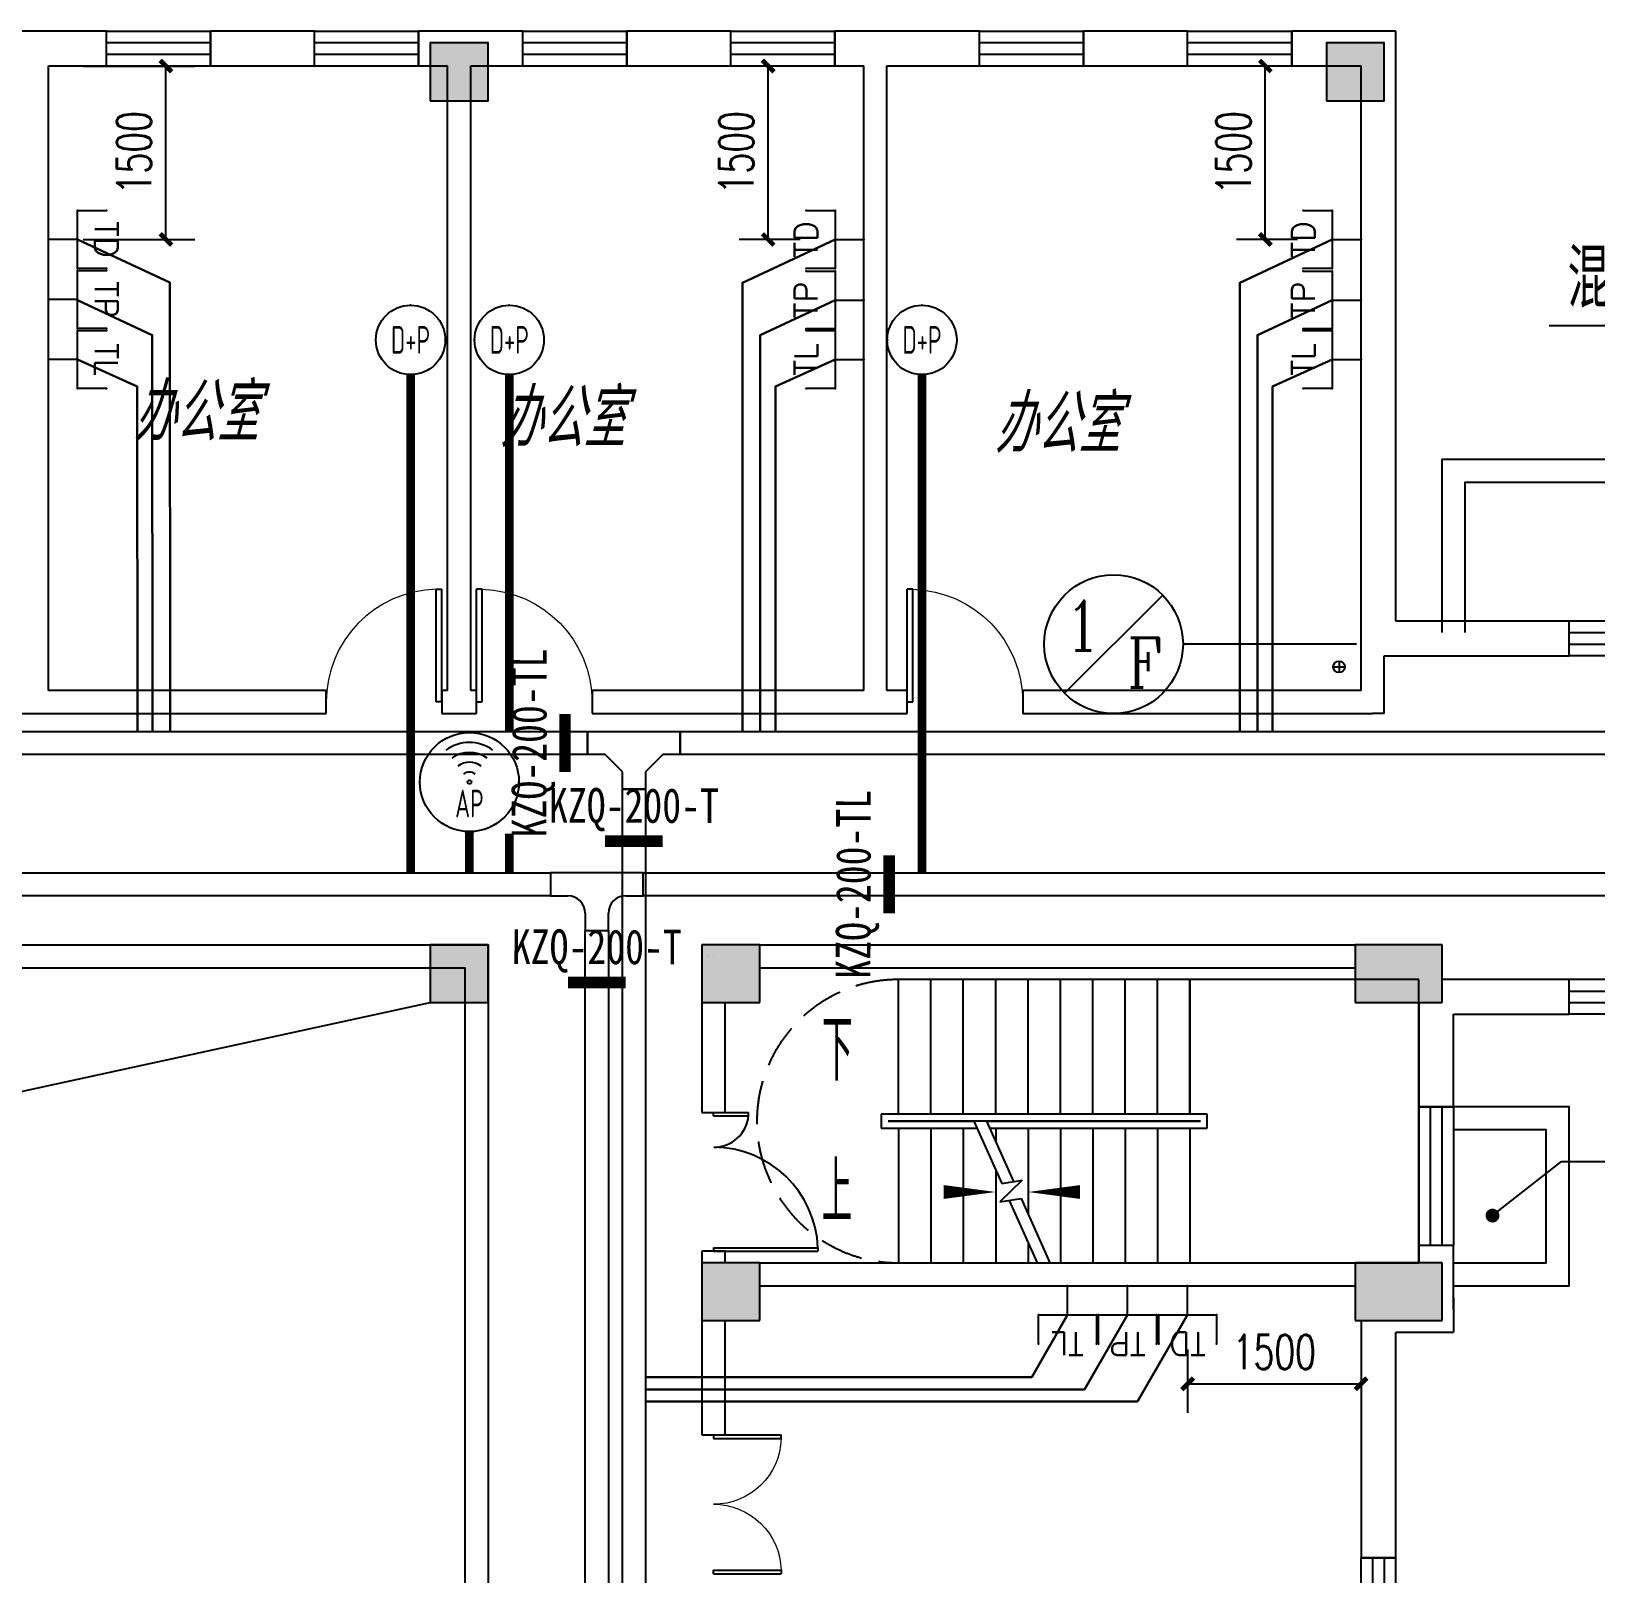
# Model space of a CAD drawing. Extents: x 1398449 to 2142961, y 256969 to 1032940.
# Drawn here: x 1530691 to 1544220, y 717331 to 730669 of the extents above; entities that cross this region are included whole.
import ezdxf
from ezdxf.enums import TextEntityAlignment as Align

# ---------------------------------------------------------------- set-up
doc = ezdxf.new("R2010")
doc.units = 0
doc.header["$LTSCALE"] = 1500
doc.header["$PDSIZE"] = 50
doc.linetypes.add('DASH', pattern=[0.35, 0.25, -0.1])
for name, color, linetype in [('1-建筑底图', 8, 'Continuous'), ('CABLETRAY_PDS', 6, 'Continuous'), ('EQUIP-通讯', 3, 'Continuous'), ('TEL_DIM', 3, 'Continuous'), ('WIRE-综合布线', 5, 'Continuous'), ('光纤点位', 3, 'Continuous'), ('内网桥架', 1, 'Continuous'), ('抗震支吊架', 2, 'Continuous'), ('排水', 153, 'Continuous'), ('红机电话', 3, 'Continuous'), ('蓝机电话', 3, 'Continuous')]:
    doc.layers.add(name, color=color, linetype=linetype)
doc.layers.add('内网线路', color=1, linetype='Continuous', lineweight=30)
doc.styles.add('_TCH_AXIS', font='COMPLEX', dxfattribs={"bigfont": 'GBCBIG'})
doc.styles.add('_TCH_DIM', font='SIMPLEX', dxfattribs={"bigfont": 'GBCBIG'})
doc.styles.add('_TCH_DIM_T3', font='SIMPLEX', dxfattribs={"width": 0.705882, "bigfont": 'GBCBIG'})
doc.styles.add('_TEL_ATTDEF', font='GBENOR', dxfattribs={"width": 0.8, "height": 3, "bigfont": 'GBCBIG'})
doc.styles.add('_TEL_DIM', font='SIMPLEX', dxfattribs={"width": 0.8, "height": 3.5, "bigfont": 'HZTXT'})
doc.styles.add('A_DIM', font='simplex.shx', dxfattribs={"width": 0.7, "bigfont": 'gbcbig.shx'})
doc.styles.add('kzcad', font='', dxfattribs={"width": 0.8})
doc.styles.get("Standard").update_dxf_attribs({"font": 'gbeitc.shx', "bigfont": 'gbcbig.shx'})
doc.styles.get('kzcad').set_extended_font_data('SimSun')
doc.linetypes.add('JIEDI', pattern='A,1.25,-0.25,0.25,-0.25,0.625,["/",Standard,S=0.6,R=0,X=0,Y=-0.3],0.625,-0.25,0.25,-0.25', length=4)
doc.dimstyles.new('_TCH_ARCH&&100', dxfattribs={"dimtxt": 297.5, "dimasz": 100, "dimexe": 250, "dimexo": 300, "dimgap": 126.25, "dimtad": 1, "dimdec": 0, "dimzin": 0, "dimdsep": 46, "dimtxsty": '_TCH_DIM_T3', "dimblk": 'ARCHTICK', "dimcen": 0.09, "dimclrt": 7, "dimazin": 2, "dimtfac": 1, "dimtdec": 0, "dimtix": 1, "dimtmove": 2, "dimatfit": 3, "dimfxl": 1, "dimtolj": 1, "dimtzin": 0, "dimarcsym": 0})

# ---------------------------------------------------------------- blocks, each defined once
blk = doc.blocks.new('ng')
at = {"layer": '排水'}
for p, q in [((345991, 781358), (346091, 781358)), ((346041, 781408), (346041, 781308))]:
    blk.add_line(p, q, dxfattribs=at)
blk.add_circle((346041, 781358), 50, dxfattribs=at)
blk = doc.blocks.new('1yushui')
at = {"layer": '排水'}
blk.add_blockref('ng', (126910, -56281), dxfattribs=at)
blk = doc.blocks.new('$DorLib2D$00000001')
for p, q in [((0.45, 0.975), (0.5, 0.975)), ((0.45, 0), (0.45, 0.975)), ((0.5, 0), (0.5, 0.975)), ((0.5, 0), (0.45, 0))]:
    blk.add_line(p, q)
at = {"lineweight": 13}
blk.add_arc((0.475, 0), 0.975, 91.4693, 180, dxfattribs=at)
blk = doc.blocks.new('$TCHSYS$WIN2D')
for p, q in [((-0.5, 0.5), (0.5, 0.5)), ((-0.5, 0.5), (-0.5, -0.5)), ((0.5, 0.5), (0.5, -0.5)), ((0.5, 0.1667), (-0.5, 0.1667)), ((0.5, -0.1667), (-0.5, -0.1667)), ((-0.5, -0.5), (0.5, -0.5))]:
    blk.add_line(p, q)
blk = doc.blocks.new('$DorLib2D$00000002')
for p, q in [((-0.5, 0), (-0.5, 0.4875)), ((-0.475, 0.4875), (-0.5, 0.4875)), ((-0.475, 0), (-0.475, 0.4875)), ((0.475, 0), (0.475, 0.4875)), ((0.475, 0.4875), (0.5, 0.4875)), ((0.5, 0), (0.5, 0.4875)), ((-0.5, 0), (-0.475, 0)), ((0.5, 0), (0.475, 0))]:
    blk.add_line(p, q)
at = {"lineweight": 13}
for centre, start, end in [((-0.4875, 0), 0, 88.53072), ((0.4875, 0), 91.46928, 180)]:
    blk.add_arc(centre, 0.4875, start, end, dxfattribs=at)
blk = doc.blocks.new('$DorLib2D$00000225')
at = {"color": 0}
for p, q in [((0.475, -0.001), (0.475, 0.752)), ((0.475, 0.752), (0.5, 0.752)), ((0.5, -0.001), (0.5, 0.752)), ((-0.5, 0), (-0.5, 0.252)), ((-0.475, 0.252), (-0.5, 0.252)), ((-0.475, 0), (-0.475, 0.252)), ((-0.475, 0), (-0.5, 0)), ((0.475, -0.001), (0.5, -0.001))]:
    blk.add_line(p, q, dxfattribs=at)
for centre, radius, start, end in [((0.505, -0.002), 0.755, 92.2493, 179.7238), ((-0.501, 0.003), 0.251, 359.7899, 84.0974)]:
    blk.add_arc(centre, radius, start, end, dxfattribs=at)
blk = doc.blocks.new('1-二层建筑底图')
at = {"layer": '1-建筑底图'}
h = blk.add_hatch(color=256, dxfattribs=at)
h.dxf.hatch_style = 1
h.paths.add_polyline_path([(1534141, 730069.3), (1534641, 730069.3), (1534641, 730569.3), (1534141, 730569.3)])
h = blk.add_hatch(color=256, dxfattribs=at)
h.dxf.hatch_style = 1
h.paths.add_polyline_path([(1541891, 730069.3), (1542391, 730069.3), (1542391, 730569.3), (1541891, 730569.3)])
h = blk.add_hatch(color=256, dxfattribs=at)
h.dxf.hatch_style = 1
h.paths.add_polyline_path([(1534141, 722269.3), (1534641, 722269.3), (1534641, 722769.3), (1534141, 722769.3)])
for points in [[(1536491, 722269.3), (1536991, 722269.3), (1536991, 722769.3), (1536491, 722769.3)], [(1542141, 722269.3), (1542891, 722269.3), (1542891, 722769.3), (1542141, 722769.3)], [(1536491, 719519.3), (1536991, 719519.3), (1536991, 720019.3), (1536491, 720019.3)], [(1542141, 719519.3), (1542891, 719519.3), (1542891, 720019.3), (1542141, 720019.3)]]:
    blk.add_hatch(color=256, dxfattribs=at).paths.add_polyline_path(points)
for p, q in [((1530741, 730669.3), (1530385.8, 730669.3)), ((1531341, 730669.3), (1530741, 730669.3)), ((1531341, 730369.3), (1531341, 730669.3)), ((1533141, 730669.3), (1532241, 730669.3)), ((1532241, 730669.3), (1532241, 730369.3)), ((1533141, 730369.3), (1533141, 730669.3)), ((1534391, 730669.3), (1534041, 730669.3)), ((1534041, 730669.3), (1534041, 730369.3)), ((1534941, 730669.3), (1534391, 730669.3)), ((1534941, 730369.3), (1534941, 730669.3)), ((1536741, 730669.3), (1535841, 730669.3)), ((1535841, 730669.3), (1535841, 730369.3)), ((1536741, 730369.3), (1536741, 730669.3)), ((1537991, 730669.3), (1537641, 730669.3)), ((1537641, 730669.3), (1537641, 730369.3)), ((1538891, 730669.3), (1537991, 730669.3)), ((1538891, 730369.3), (1538891, 730669.3)), ((1540691, 730669.3), (1539791, 730669.3)), ((1539791, 730669.3), (1539791, 730369.3)), ((1540691, 730369.3), (1540691, 730669.3)), ((1542491, 730669.3), (1541591, 730669.3)), ((1541591, 730669.3), (1541591, 730369.3)), ((1542491, 725569.3), (1542491, 730669.3)), ((1530841, 726569.3), (1530841, 730369.3)), ((1530841, 730369.3), (1531341, 730369.3)), ((1532241, 730369.3), (1533141, 730369.3)), ((1534041, 730369.3), (1534291, 730369.3)), ((1534291, 724969.3), (1534291, 730369.3)), ((1534491, 724969.3), (1534491, 730369.3)), ((1534491, 730369.3), (1534941, 730369.3)), ((1535841, 730369.3), (1536741, 730369.3)), ((1537641, 730369.3), (1537891, 730369.3)), ((1537891, 724969.3), (1537891, 730369.3)), ((1538091, 724969.3), (1538091, 730369.3)), ((1538091, 730369.3), (1538891, 730369.3)), ((1539791, 730369.3), (1540691, 730369.3)), ((1541591, 730369.3), (1542191, 730369.3)), ((1542191, 725469.3), (1542191, 730369.3)), ((1545883.3, 728123.3), (1543818.8, 728123.3)), ((1530841, 724969.3), (1530841, 726569.3)), ((1539626.7, 724945.1), (1540475.2, 725793.6)), ((1543991, 725569.3), (1542491, 725569.3)), ((1543991, 725269.3), (1543991, 725569.3)), ((1542191, 724969.3), (1542191, 725469.3)), ((1542151, 725369.3), (1540651, 725369.3)), ((1542391, 724969.3), (1542391, 725269.3)), ((1542391, 725269.3), (1543991, 725269.3)), ((1533241, 724969.3), (1530841, 724969.3)), ((1533241, 724769.3), (1533241, 724969.3)), ((1534291, 724969.3), (1534241, 724969.3)), ((1534241, 724969.3), (1534241, 724769.3)), ((1534541, 724969.3), (1534491, 724969.3)), ((1534541, 724769.3), (1534541, 724969.3)), ((1537891, 724969.3), (1535541, 724969.3)), ((1535541, 724969.3), (1535541, 724769.3)), ((1538265.5, 724969.3), (1538091, 724969.3)), ((1538265.5, 724769.3), (1538265.5, 724969.3)), ((1542191, 724969.3), (1539265.5, 724969.3)), ((1539265.5, 724969.3), (1539265.5, 724769.3)), ((1542391, 724969.3), (1542391, 724969.3)), ((1542391, 724769.3), (1542391, 724969.3)), ((1530541, 724769.3), (1530741, 724769.3)), ((1530741, 724769.3), (1533241, 724769.3)), ((1534241, 724769.3), (1534391, 724769.3)), ((1534391, 724769.3), (1534541, 724769.3)), ((1535541, 724769.3), (1537991, 724769.3)), ((1537991, 724769.3), (1538265.5, 724769.3)), ((1539265.5, 724769.3), (1542291, 724769.3)), ((1542391, 724769.3), (1542291, 724769.3)), ((1536991, 722769.3), (1536491, 722769.3)), ((1536491, 722769.3), (1536491, 722269.3)), ((1536991, 722269.3), (1536991, 722769.3)), ((1536991, 722769.3), (1542141, 722769.3)), ((1542891, 722769.3), (1542141, 722769.3)), ((1542141, 722769.3), (1542141, 722269.3)), ((1542891, 722269.3), (1542891, 722769.3)), ((1536491, 722669.3), (1536491, 722669.3)), ((1536541, 722669.3), (1536541, 722669.3)), ((1536591, 722669.3), (1536591, 722669.3)), ((1536991, 722569.3), (1542141, 722569.3)), ((1540711, 722469.3), (1538191, 722469.3)), ((1538191, 721304.3), (1538191, 722469.3)), ((1538471, 721304.3), (1538471, 722469.3)), ((1538751, 721304.3), (1538751, 722469.3)), ((1539031, 721304.3), (1539031, 722469.3)), ((1539311, 721304.3), (1539311, 722469.3)), ((1539591, 721304.3), (1539591, 722469.3)), ((1539871, 721304.3), (1539871, 722469.3)), ((1540151, 721304.3), (1540151, 722469.3)), ((1540431, 721304.3), (1540431, 722469.3)), ((1540711, 721304.3), (1540711, 722469.3)), ((1542691, 722469.3), (1540711, 722469.3)), ((1540711, 722469.3), (1540711, 721304.3)), ((1542691, 720019.3), (1542691, 722469.3)), ((1543991, 722469.3), (1542891, 722469.3)), ((1543991, 722169.3), (1543991, 722469.3)), ((1536491, 722269.3), (1536991, 722269.3)), ((1536491, 722269.3), (1536491, 721319.3)), ((1536691, 721319.3), (1536691, 722269.3)), ((1542141, 722269.3), (1542891, 722269.3)), ((1542691, 722269.3), (1542691, 721369.3)), ((1542991, 721369.3), (1542991, 722169.3)), ((1542991, 722169.3), (1543991, 722169.3)), ((1536491, 721319.3), (1536691, 721319.3)), ((1538041, 721304.3), (1538041, 721184.3)), ((1540861, 721304.3), (1538041, 721304.3)), ((1538101, 721244.3), (1538101, 721244.3)), ((1538101, 721244.3), (1538841.8, 721244.3)), ((1538841.8, 721244.3), (1538101, 721244.3)), ((1538191, 721244.3), (1538841.8, 721244.3)), ((1540711, 721244.3), (1538191, 721244.3)), ((1538191, 721244.3), (1538191, 721244.3)), ((1538841.8, 721244.3), (1539083.1, 720705.6)), ((1538951.3, 721244.3), (1540711, 721244.3)), ((1538951.3, 721244.3), (1539185.4, 720722)), ((1538951.3, 721244.3), (1540801, 721244.3)), ((1540801, 721244.3), (1538951.3, 721244.3)), ((1540801, 721244.3), (1540801, 721244.3)), ((1540861, 721184.3), (1540861, 721304.3)), ((1542691, 721369.3), (1542991, 721369.3)), ((1538041, 721184.3), (1538868.6, 721184.3)), ((1538191, 721184.3), (1538191, 720019.3)), ((1538471, 721184.3), (1538471, 720019.3)), ((1538751, 721184.3), (1538751, 720019.3)), ((1538978.2, 721184.3), (1540861, 721184.3)), ((1539031, 721184.3), (1539031, 721066.6)), ((1539311, 721184.3), (1539311, 720441.6)), ((1539591, 721184.3), (1539591, 720019.3)), ((1539871, 721184.3), (1539871, 720019.3)), ((1540151, 721184.3), (1540151, 720019.3)), ((1540431, 721184.3), (1540431, 720019.3)), ((1540711, 721184.3), (1540711, 720019.3)), ((1540711, 721184.3), (1540711, 720019.3)), ((1543327.6, 720427.9), (1543924.6, 720895.6)), ((1543924.6, 720895.6), (1546696.3, 720895.6)), ((1539031, 720822), (1539031, 720019.3)), ((1539259.3, 720733.9), (1539066.3, 720546.6)), ((1539083.1, 720705.6), (1539259.3, 720733.9)), ((1539066.3, 720546.6), (1539250.7, 720576.3)), ((1539250.7, 720576.3), (1539500.2, 720019.3)), ((1539148.4, 720559.8), (1539390.6, 720019.3)), ((1539311, 720197.1), (1539311, 720019.3)), ((1542991, 720169.3), (1542691, 720169.3)), ((1542691, 720169.3), (1542691, 720019.3)), ((1542991, 719619.3), (1542991, 720169.3)), ((1536691, 720119.3), (1536491, 720119.3)), ((1536491, 720119.3), (1536491, 720019.3)), ((1536691, 720019.3), (1536691, 720119.3)), ((1536991, 720019.3), (1536491, 720019.3)), ((1536491, 720019.3), (1536491, 719519.3)), ((1536991, 719519.3), (1536991, 720019.3)), ((1536991, 720019.3), (1542141, 720019.3)), ((1538191, 720019.3), (1539390.6, 720019.3)), ((1539500.2, 720019.3), (1540711, 720019.3)), ((1540711, 720019.3), (1542691, 720019.3)), ((1542891, 720019.3), (1542141, 720019.3)), ((1542141, 720019.3), (1542141, 719519.3)), ((1542891, 719519.3), (1542891, 720019.3)), ((1536991, 719819.3), (1542141, 719819.3)), ((1542991, 719719.3), (1542991, 719719.3)), ((1542991, 719719.3), (1542991, 719419.3)), ((1536491, 719519.3), (1536991, 719519.3)), ((1536491, 719519.3), (1536491, 718531)), ((1536691, 718531), (1536691, 719519.3)), ((1542141, 719519.3), (1542891, 719519.3)), ((1542191, 719519.3), (1542191, 717469.3)), ((1542491, 719419.3), (1542991, 719419.3)), ((1542491, 717469.3), (1542491, 719419.3)), ((1536491, 718531), (1536691, 718531)), ((1542191, 717469.3), (1542491, 717469.3))]:
    blk.add_line(p, q, dxfattribs=at)
for points in [[(1534141, 730069.3), (1534641, 730069.3), (1534641, 730569.3), (1534141, 730569.3)], [(1541891, 730069.3), (1542391, 730069.3), (1542391, 730569.3), (1541891, 730569.3)], [(1526841, 722769.3), (1534641, 722769.3), (1534641, 701869.3), (1526841, 701869.3)], [(1534141, 722269.3), (1534641, 722269.3), (1534641, 722769.3), (1534141, 722769.3)], [(1527041, 722569.3), (1534441, 722569.3), (1534441, 702069.3), (1527041, 702069.3)]]:
    blk.add_lwpolyline(points, close=True, dxfattribs=at)
for points in [[(1542891, 725469.3), (1542891, 726969.3), (1550291, 726969.3), (1550291, 725469.3)], [(1543091, 725469.3), (1543091, 726769.3), (1550091, 726769.3), (1550091, 725469.3)], [(1527341, 702369.3), (1528667.1, 721080), (1534141, 722269.3)], [(1542991, 719819.3), (1543991, 719819.3), (1543991, 721369.3), (1542991, 721369.3)], [(1542991, 720019.3), (1543791, 720019.3), (1543791, 721169.3), (1542991, 721169.3)]]:
    blk.add_lwpolyline(points, dxfattribs=at)
for points in [[(1538051, 721856.8, 0, 0, 0), (1541701, 721856.8, 0, 0, 0), (1541701, 720631.8, 0, 0, 0), (1539311, 720631.8, 0, 120, 0), (1539761, 720631.8, 0, 0, 0)], [(1538051, 720631.8, 0, 0, 0), (1539031, 720631.8, 0, 120, 0), (1538581, 720631.8, 0, 0, 0)]]:
    blk.add_lwpolyline(points, format="xyseb", dxfattribs=at)
at = {"layer": '1-建筑底图', "const_width": 60}
blk.add_lwpolyline([(1543304, 720409.4, 1), (1543351.2, 720446.4, 1)], format="xyb", close=True, dxfattribs=at)
at = {"layer": '1-建筑底图'}
blk.add_circle((1540051, 725369.3), 600, dxfattribs=at)
at = {"layer": '1-建筑底图', "linetype": 'DASH'}
blk.add_arc((1538191, 721244.3), 1225, 90, 270, dxfattribs=at)
at = {"layer": '1-建筑底图'}
for name, p, xscale, yscale, zscale, rotation in [('$TCHSYS$WIN2D', (1531791, 730519.3), -900, 300, 900, 180), ('$TCHSYS$WIN2D', (1533591, 730519.3), -900, 300, 900, 180), ('$TCHSYS$WIN2D', (1535391, 730519.3), -900, 300, 900, 180), ('$TCHSYS$WIN2D', (1537191, 730519.3), -900, 300, 900, 180), ('$TCHSYS$WIN2D', (1539341, 730519.3), -900, 300, 900, 179.9999999879907), ('$TCHSYS$WIN2D', (1541141, 730519.3), -900, 300, 900, 179.9999999879907), ('$DorLib2D$00000001', (1533741, 724869.3), 1000, 1000, -1000, 359.9999998925216), ('$DorLib2D$00000001', (1535041, 724869.3), -1000, 1000, 1000, 359.9999999008007), ('$DorLib2D$00000001', (1538765.5, 724869.3), -1000, 1000, 1000, 359.9999999008015), ('$TCHSYS$WIN2D', (1546441, 725419.3), 4900.000000000058, 300, -4900.000000000058, 180.0000000101386), ('$TCHSYS$WIN2D', (1546441, 722319.3), 4900.000003879715, 300, 4900.000003879715, 180.0000000792793), ('$DorLib2D$00000225', (1536591, 720719.3), 1200, 1200, 200.0000000006985, 270), ('$TCHSYS$WIN2D', (1542841, 720769.3), 1200.000000000003, 300.0000000000008, 1200.000000000003, 270.0000000096958), ('$DorLib2D$00000002', (1536591, 717931), -1200, 1200, 1200, 270), ('$TCHSYS$WIN2D', (1542341, 716869.3), -1200, 300, -1200, 270.0000000096962)]:
    blk.add_blockref(name, p, dxfattribs=dict(at, xscale=xscale, yscale=yscale, zscale=zscale, rotation=rotation))
blk.add_blockref('1yushui', (1069049.3, 96.8), dxfattribs=at)
at = {"layer": '1-建筑底图', "style": '_TCH_DIM'}
blk.add_text('混凝土雨棚', height=506.38, dxfattribs=at).set_placement((1543976.3, 728280.8))
at = {"layer": '1-建筑底图'}
for p in [(1531568.7, 727125.3), (1534738.6, 727075.3), (1539018.6, 727025.3)]:
    blk.add_text('办公室', height=500, dxfattribs=at).set_placement(p)
at = {"layer": '1-建筑底图', "style": '_TCH_AXIS'}
for s, width, p, p2 in [('1', 1.630466, (1539631, 725315.7), (1539931, 725315.7)), ('F', 0.917137, (1540171, 724993.7), (1540471, 724993.7))]:
    blk.add_text(s, height=429.3, dxfattribs=dict(at, width=width)).set_placement(p, p2, align=Align.FIT)
at = {"layer": '1-建筑底图', "style": 'A_DIM', "width": 0.7}
for s, p in [('下', (1537528.9, 721594.3)), ('上', (1537526, 720369.3))]:
    blk.add_text(s, height=525, dxfattribs=at).set_placement(p)
blk = doc.blocks.new('$equip_U$00000080(win7-PC-hzk)')
blk.add_circle((0, 0.5), 0.5)
for p in [(0, 0.999), (-0.5, 0.5), (0.5, 0.5)]:
    blk.add_point(p)
at = {"color": 7, "style": '_TEL_DIM', "width": 0.7}
blk.add_attdef('$TEXT$', text='', height=0.4, dxfattribs=at).set_placement((0, 0.5), align=Align.MIDDLE_CENTER)
at = {"color": 7, "style": '_TEL_DIM', "flags": 1}
for tag in ['A', 'REMARK']:
    blk.add_attdef(tag, text='', height=0.00002, dxfattribs=at).set_placement((0, 0), align=Align.MIDDLE_CENTER)
blk = doc.blocks.new('$equip_U$00000091(win7-PC-hzk)')
for radius in [0.714, 0.0272]:
    blk.add_circle((0, 0), radius)
for radius in [0.571, 0.428, 0.285, 0.143]:
    blk.add_arc((0, 0), radius, 53.7049, 126.2951)
for p in [(0, 0.714), (-0.714, 0), (0.714, 0), (0, -0.714)]:
    blk.add_point(p)
at = {"color": 7, "style": '_TEL_DIM', "flags": 1}
for tag in ['A', 'REMARK']:
    blk.add_attdef(tag, text='', height=0.00002, dxfattribs=at).set_placement((0, 0), align=Align.MIDDLE_CENTER)
at = {"color": 7, "style": '_TEL_DIM', "width": 0.7}
blk.add_attdef('$TEXT$', text='', height=0.4, dxfattribs=at).set_placement((0, -0.31), align=Align.MIDDLE_CENTER)
blk = doc.blocks.new('$equip$00001867')
for p, q in [((-0.5, 0.499), (-0.5, 0.999)), ((0.5, 0.999), (0.5, 0.499)), ((0.5, 0.499), (-0.5, 0.499)), ((0, 0.5), (0, 0))]:
    blk.add_line(p, q)
for p in [(-0.5, 0.999), (0.5, 0.999), (-0.5, 0.499), (0.5, 0.499), (0, 0)]:
    blk.add_point(p)
at = {"color": 7, "style": '_TEL_DIM'}
blk.add_attdef('$TEXT$', text='', height=0.4, dxfattribs=at).set_placement((0, 0.999), align=Align.MIDDLE_CENTER)
at = {"color": 7, "style": '_TEL_DIM', "flags": 1}
blk.add_attdef('A', text='', height=0.00002, dxfattribs=at).set_placement((0, 0), align=Align.MIDDLE_CENTER)
blk = doc.blocks.new('$equip$00002670')
for p, q in [((-0.5, 0.499), (-0.5, 0.999)), ((0.5, 0.999), (0.5, 0.499)), ((0.5, 0.499), (-0.5, 0.499)), ((0, 0.5), (0, 0))]:
    blk.add_line(p, q)
for p in [(-0.5, 0.999), (0.5, 0.999), (-0.5, 0.499), (0.5, 0.499), (0, 0)]:
    blk.add_point(p)
at = {"color": 7, "style": '_TEL_DIM'}
blk.add_attdef('$TEXT$', text='', height=0.4, dxfattribs=at).set_placement((0, 0.999), align=Align.MIDDLE_CENTER)
at = {"color": 7, "style": '_TEL_DIM', "flags": 1}
blk.add_attdef('A', text='', height=0.000025, dxfattribs=at).set_placement((0, 0), align=Align.MIDDLE_CENTER)
blk = doc.blocks.new('_ArchTick')
at = {"color": 0, "linetype": 'ByBlock', "const_width": 0.4}
blk.add_lwpolyline([(-0.5, -0.5), (0.5, 0.5)], dxfattribs=at)
blk = doc.blocks.new('*D1192')
at = {"layer": 'Defpoints', "color": 0, "transparency": 16777216}
for p in [(1540691, 719570), (1542191, 719570), (1542191, 718973)]:
    blk.add_point(p, dxfattribs=at)
at = {"layer": 'TEL_DIM', "color": 0, "lineweight": -2, "transparency": 16777216}
for p, q in [((1540691, 719270), (1540691, 718723)), ((1542191, 719270), (1542191, 718723)), ((1540691, 718973), (1542191, 718973))]:
    blk.add_line(p, q, dxfattribs=at)
at = {"layer": 'TEL_DIM', "color": 0, "lineweight": -2, "transparency": 16777216, "xscale": 100, "yscale": 100, "zscale": 100, "rotation": 180}
blk.add_blockref('_ArchTick', (1540691, 718973), dxfattribs=at)
at = {"layer": 'TEL_DIM', "color": 0, "lineweight": -2, "transparency": 16777216, "xscale": 100, "yscale": 100, "zscale": 100}
blk.add_blockref('_ArchTick', (1542191, 718973), dxfattribs=at)
at = {"layer": 'TEL_DIM', "color": 7, "transparency": 16777216, "insert": (1541441, 719248), "char_height": 297.5, "attachment_point": 5, "style": '_TCH_DIM_T3'}
blk.add_mtext('\\A1;1500', dxfattribs=at)
blk = doc.blocks.new('*D1233')
at = {"layer": 'Defpoints', "color": 0, "transparency": 16777216}
for p in [(1541363, 730369), (1541941, 730369), (1541941, 728869)]:
    blk.add_point(p, dxfattribs=at)
at = {"layer": 'TEL_DIM', "color": 0, "lineweight": -2, "transparency": 16777216}
for p, q in [((1541641, 730369), (1541113, 730369)), ((1541363, 728869), (1541363, 730369)), ((1541641, 728869), (1541113, 728869))]:
    blk.add_line(p, q, dxfattribs=at)
at = {"layer": 'TEL_DIM', "color": 0, "lineweight": -2, "transparency": 16777216, "xscale": 100, "yscale": 100, "zscale": 100}
for p, rotation in [((1541363, 730369), 90), ((1541363, 728869), 270)]:
    blk.add_blockref('_ArchTick', p, dxfattribs=dict(at, rotation=rotation))
at = {"layer": 'TEL_DIM', "color": 7, "transparency": 16777216, "insert": (1541088, 729619), "char_height": 297.5, "attachment_point": 5, "rotation": 90, "style": '_TCH_DIM_T3'}
blk.add_mtext('\\A1;1500', dxfattribs=at)
blk = doc.blocks.new('*D1236')
at = {"layer": 'Defpoints', "color": 0, "transparency": 16777216}
for p in [(1530841, 730369), (1531855, 730369), (1530841, 728869)]:
    blk.add_point(p, dxfattribs=at)
at = {"layer": 'TEL_DIM', "color": 0, "lineweight": -2, "transparency": 16777216}
for p, q in [((1531141, 730369), (1532105, 730369)), ((1531855, 728869), (1531855, 730369)), ((1531141, 728869), (1532105, 728869))]:
    blk.add_line(p, q, dxfattribs=at)
at = {"layer": 'TEL_DIM', "color": 0, "lineweight": -2, "transparency": 16777216, "xscale": 100, "yscale": 100, "zscale": 100}
for p, rotation in [((1531855, 730369), 90), ((1531855, 728869), 270)]:
    blk.add_blockref('_ArchTick', p, dxfattribs=dict(at, rotation=rotation))
at = {"layer": 'TEL_DIM', "color": 7, "transparency": 16777216, "insert": (1531580, 729619), "char_height": 297.5, "attachment_point": 5, "rotation": 90, "style": '_TCH_DIM_T3'}
blk.add_mtext('\\A1;1500', dxfattribs=at)
blk = doc.blocks.new('*D1237')
at = {"layer": 'Defpoints', "color": 0, "transparency": 16777216}
for p in [(1537063, 730369), (1537641, 730369), (1537641, 728869)]:
    blk.add_point(p, dxfattribs=at)
at = {"layer": 'TEL_DIM', "color": 0, "lineweight": -2, "transparency": 16777216}
for p, q in [((1537341, 730369), (1536813, 730369)), ((1537063, 728869), (1537063, 730369)), ((1537341, 728869), (1536813, 728869))]:
    blk.add_line(p, q, dxfattribs=at)
at = {"layer": 'TEL_DIM', "color": 0, "lineweight": -2, "transparency": 16777216, "xscale": 100, "yscale": 100, "zscale": 100}
for p, rotation in [((1537063, 730369), 90), ((1537063, 728869), 270)]:
    blk.add_blockref('_ArchTick', p, dxfattribs=dict(at, rotation=rotation))
at = {"layer": 'TEL_DIM', "color": 7, "transparency": 16777216, "insert": (1536788, 729619), "char_height": 297.5, "attachment_point": 5, "rotation": 90, "style": '_TCH_DIM_T3'}
blk.add_mtext('\\A1;1500', dxfattribs=at)

msp = doc.modelspace()

# ---------------------------------------------------------------- linework, layer by layer
at = {"layer": 'CABLETRAY_PDS'}
for p, q in [((1526231.5, 723392.6), (1535181.4, 723392.6)), ((1535181.4, 723392.6), (1535181.4, 723192.6)), ((1535981.4, 723392.6), (1535181.4, 723392.6)), ((1535181.4, 723392.6), (1535181.4, 723192.6)), ((1535981.4, 723192.6), (1535981.4, 723392.6)), ((1535981.4, 723192.6), (1535981.4, 723392.6)), ((1535981.4, 723392.6), (1592141, 723392.6)), ((1535181.4, 723192.6), (1526231.5, 723192.6)), ((1535181.4, 723192.6), (1535331.4, 723192.6)), ((1535831.4, 723192.6), (1535981.4, 723192.6)), ((1592141, 723192.6), (1535981.4, 723192.6)), ((1535481.4, 723042.6), (1535481.4, 722892.6)), ((1535681.4, 722892.6), (1535681.4, 723042.6)), ((1535481.4, 722892.6), (1535681.4, 722892.6)), ((1535481.4, 700495.9), (1535481.4, 722892.6)), ((1535481.4, 722892.6), (1535681.4, 722892.6)), ((1535681.4, 722892.6), (1535681.4, 700495.9))]:
    msp.add_line(p, q, dxfattribs=at)
for centre, start, end in [((1535331.4, 723042.6), 0, 90), ((1535831.4, 723042.6), 90, 180)]:
    msp.add_arc(centre, 150, start, end, dxfattribs=at)
at = {"layer": 'WIRE-综合布线', "linetype": 'Continuous', "const_width": 75}
for points in [[(1533971, 723392.6), (1533971, 727700.8)], [(1534824.9, 724614.8), (1534824.9, 727700.8)], [(1538394, 723392.6), (1538394, 727700.8)], [(1534480.2, 723392.6), (1534480.2, 723748.6)], [(1534824.9, 723392.6), (1534824.9, 723729.6)]]:
    msp.add_lwpolyline(points, dxfattribs=at)
at = {"layer": '内网桥架'}
for p, q in [((1525816, 724614.8), (1535502.5, 724614.8)), ((1535502.5, 724614.8), (1535502.5, 724414.8)), ((1535502.5, 724614.8), (1536302.5, 724614.8)), ((1535502.5, 724414.8), (1535502.5, 724614.8)), ((1536302.5, 724414.8), (1536302.5, 724614.8)), ((1536302.5, 724614.8), (1591109.1, 724614.8)), ((1536302.5, 724614.8), (1536302.5, 724414.8)), ((1535502.5, 724414.8), (1525816, 724414.8)), ((1535652.5, 724414.8), (1535502.5, 724414.8)), ((1535802.5, 724264.8), (1535652.5, 724414.8)), ((1536152.5, 724414.8), (1536002.5, 724264.8)), ((1536302.5, 724414.8), (1536152.5, 724414.8)), ((1591109.1, 724414.8), (1536302.5, 724414.8)), ((1535802.5, 724114.8), (1535802.5, 724264.8)), ((1536002.5, 724264.8), (1536002.5, 724114.8)), ((1535802.5, 701496.8), (1535802.5, 724114.8)), ((1535802.5, 724114.8), (1536002.5, 724114.8)), ((1536002.5, 724114.8), (1535802.5, 724114.8)), ((1536002.5, 724114.8), (1536002.5, 701496.8))]:
    msp.add_line(p, q, dxfattribs=at)
at = {"layer": '内网线路'}
for points in [[(1531090.2, 728869.3), (1531890.5, 728495.6), (1531892.4, 724615.2)], [(1537641.5, 728869.3), (1536841.4, 728495.2), (1536841.4, 724614.8)], [(1541941.5, 728869.3), (1541141.4, 728495.2), (1541141.4, 724614.8)], [(1531090.5, 728345.6), (1531737.7, 728042.1), (1531739.4, 724615.1)], [(1537641.5, 728345.6), (1536994.4, 728041.7), (1536994.4, 724614.8)], [(1541941.5, 728345.6), (1541294.4, 728041.7), (1541294.4, 724614.8)], [(1531090.7, 727831), (1531606.9, 727599), (1531608.3, 724615)], [(1537641.5, 727831), (1537125.5, 727598.8), (1537125.5, 724614.8)], [(1541941.5, 727831), (1541425.5, 727598.8), (1541425.5, 724614.8)], [(1539652.7, 719569.6), (1539344.5, 719031.4), (1536002.5, 719031.4)], [(1540171, 719569.6), (1539798.5, 718925.1), (1536002.5, 718925.1)], [(1540691, 719569.6), (1540257.1, 718819.3), (1536002.5, 718819.3)]]:
    msp.add_lwpolyline(points, dxfattribs=at)
at = {"layer": '抗震支吊架', "color": 5, "const_width": 100}
for points in [[(1535306.9, 724264.8), (1535306.9, 724764.8)], [(1535652.5, 723664.8), (1536152.5, 723664.8)]]:
    msp.add_lwpolyline(points, dxfattribs=at)
at = {"layer": '抗震支吊架', "color": 2, "const_width": 100}
for points in [[(1538109.6, 723042.6), (1538109.6, 723542.6)], [(1535331.4, 722442.6), (1535831.4, 722442.6)]]:
    msp.add_lwpolyline(points, dxfattribs=at)

# ---------------------------------------------------------------- block references
at = {"layer": '1-建筑底图', "linetype": 'JIEDI'}
msp.add_blockref('1-二层建筑底图', (0, 0), dxfattribs=at)
at = {"layer": 'EQUIP-通讯', "linetype": 'JIEDI'}
ref = msp.add_blockref('$equip_U$00000080(win7-PC-hzk)', (1533671.3, 728000.5), dxfattribs=dict(at, xscale=600, yscale=600, zscale=600, rotation=270))
ref.add_attrib('$TEXT$', 'D+P', dxfattribs={"layer": '0', "color": 7, "height": 240, "style": '_TEL_ATTDEF', "width": 0.7}).set_placement((1533971, 728000.5), align=Align.MIDDLE_CENTER)
ref = msp.add_blockref('$equip_U$00000080(win7-PC-hzk)', (1535124.6, 728000.5), dxfattribs=dict(at, xscale=600, yscale=600, zscale=600, rotation=90))
ref.add_attrib('$TEXT$', 'D+P', dxfattribs={"layer": '0', "color": 7, "height": 240, "style": '_TEL_ATTDEF', "width": 0.7}).set_placement((1534824.9, 728000.5), align=Align.MIDDLE_CENTER)
ref = msp.add_blockref('$equip_U$00000080(win7-PC-hzk)', (1538693.7, 728000.5), dxfattribs=dict(at, xscale=600, yscale=600, zscale=600, rotation=90.00000000000017))
ref.add_attrib('$TEXT$', 'D+P', dxfattribs={"layer": '0', "color": 7, "height": 240, "style": '_TEL_ATTDEF', "width": 0.7}).set_placement((1538394, 728000.5), align=Align.MIDDLE_CENTER)
ref = msp.add_blockref('$equip_U$00000091(win7-PC-hzk)', (1534480.2, 724176.9), dxfattribs=dict(at, xscale=600, yscale=600, zscale=600))
ref.add_attrib('$TEXT$', 'AP', dxfattribs={"layer": '0', "color": 7, "height": 240, "style": '_TEL_ATTDEF', "width": 0.7}).set_placement((1534480.2, 723990.6), align=Align.MIDDLE_CENTER)
at = {"layer": '光纤点位', "xscale": 500, "yscale": 500, "zscale": 500}
for p, rotation in [((1530841, 728869.3), 270), ((1537891, 728869.3), 90), ((1542191, 728869.3), 90), ((1540691, 719819.3), 180)]:
    msp.add_blockref('$equip$00002670', p, dxfattribs=dict(at, rotation=rotation)).add_auto_attribs({'$TEXT$': 'TD'})
at = {"layer": '红机电话', "xscale": 500, "yscale": 500, "zscale": 500}
for p, rotation in [((1530841, 728349.3), 270), ((1537891, 728345.6), 90), ((1542191, 728345.6), 90), ((1540171, 719819.3), 180)]:
    msp.add_blockref('$equip$00001867', p, dxfattribs=dict(at, rotation=rotation)).add_auto_attribs({'$TEXT$': 'TP'})
at = {"layer": '蓝机电话', "xscale": 500, "yscale": 500, "zscale": 500}
for p, rotation in [((1530841, 727831), 270), ((1537891, 727831), 90), ((1542191, 727831), 90), ((1539652.7, 719819.3), 180)]:
    msp.add_blockref('$equip$00001867', p, dxfattribs=dict(at, rotation=rotation)).add_auto_attribs({'$TEXT$': 'TL'})

# ---------------------------------------------------------------- texts
at = {"layer": '抗震支吊架', "color": 5, "style": 'kzcad', "width": 0.8}
for s, rotation, p in [('KZQ-200-TL', 89.88539, (1535146.9, 724514.8)), ('KZQ-200-T', 359.88539, (1535902.5, 723824.8))]:
    msp.add_text(s, height=300, rotation=rotation, dxfattribs=at).set_placement(p, align=Align.CENTER)
at = {"layer": '抗震支吊架', "color": 2, "style": 'kzcad', "width": 0.8}
for s, rotation, p in [('KZQ-200-TL', 89.88539, (1537949.6, 723292.6)), ('KZQ-200-T', 359.88539, (1535581.4, 722602.6))]:
    msp.add_text(s, height=300, rotation=rotation, dxfattribs=at).set_placement(p, align=Align.CENTER)

# ---------------------------------------------------------------- dimensions: what is measured, and where the dimension line sits
at = {"layer": 'TEL_DIM'}
for p1, p2, distance, picture, middle in [((1530841, 728869.3), (1530841, 730369.3), -1014, '*D1236', (1531579.9, 729619.3)), ((1537641.5, 728869.3), (1537641.5, 730369.3), 578.5, '*D1237', (1536788, 729619.3)), ((1541941.5, 728869.3), (1541941.5, 730369.3), 578.5, '*D1233', (1541088, 729619.3)), ((1540691, 719569.6), (1542191, 719569.6), -596.7, '*D1192', (1541441, 719247.8))]:
    dim = msp.add_aligned_dim(p1=p1, p2=p2, distance=distance, dimstyle='_TCH_ARCH&&100', dxfattribs=at)
    dim.commit()
    dim.dimension.update_dxf_attribs({"geometry": picture, "text_midpoint": middle})

doc.saveas('drawing.dxf')
